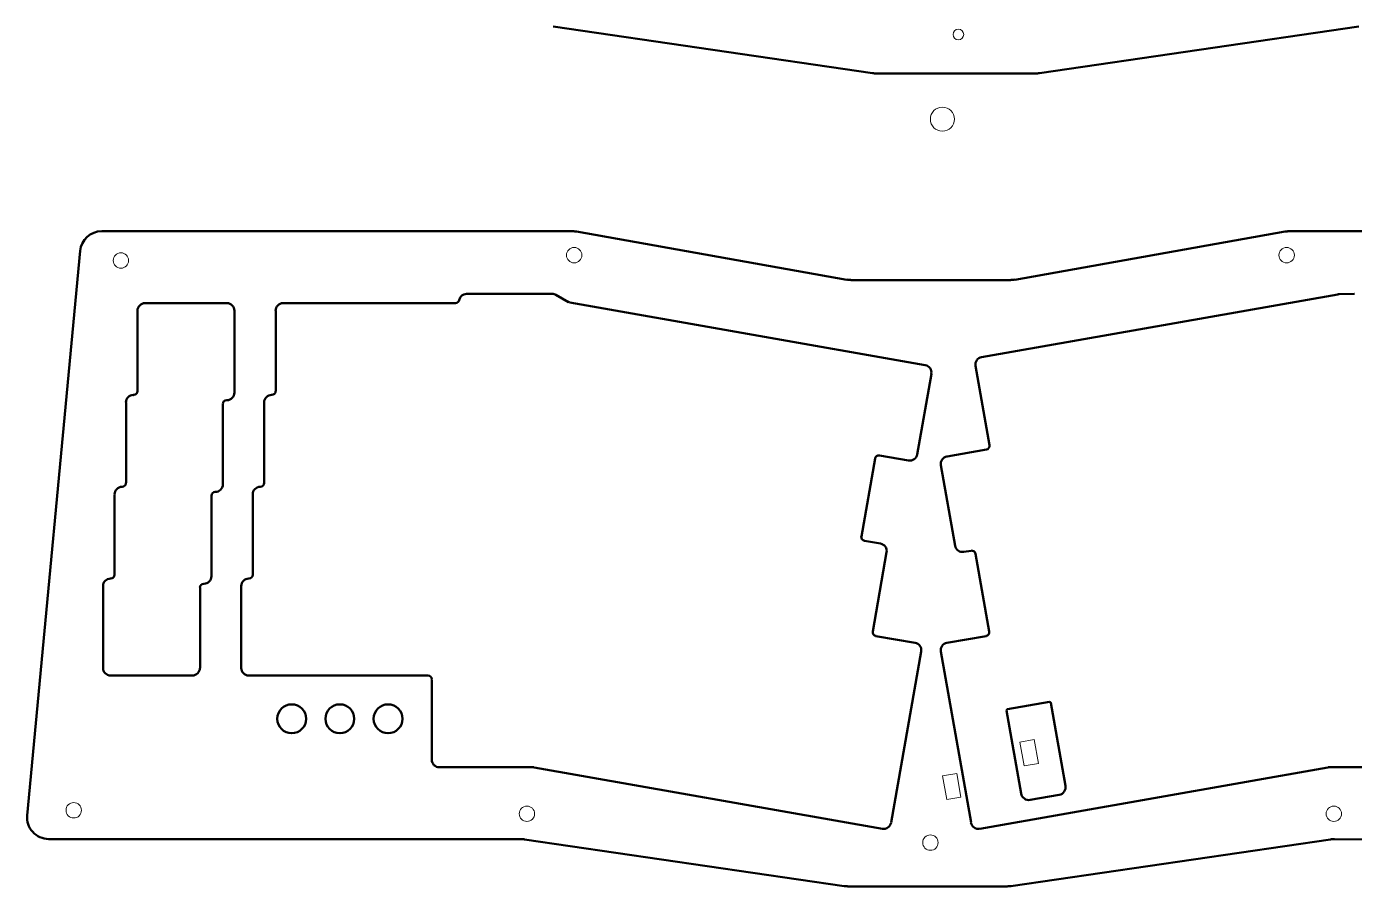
# Model space of a CAD drawing. Header units: millimetres. Extents: x -1387 to -394, y -226 to 220.
# Drawn here: x -1387.3 to -1111.7, y -226.5 to -48 of the extents above; entities that cross this region are included whole.
import ezdxf

# ---------------------------------------------------------------- set-up
doc = ezdxf.new("R2010")
doc.units = ezdxf.units.MM
doc.header["$MEASUREMENT"] = 0
doc.layers.add('Layer 1', color=7, linetype='Continuous')

msp = doc.modelspace()

# ---------------------------------------------------------------- linework, layer by layer
at = {"layer": 'Layer 1', "color": 250, "lineweight": 20}
for centre, major_axis, ratio in [((-1193.8633, -49.6671), (0, 1.1), 1), ((-1193.8633, -49.6671), (0, 1.1), 1), ((-1197.187, -67.2377), (0, 2.5001), 0.99996), ((-1367.7156, -96.5624), (0, 1.6), 1), ((-1273.6253, -95.4558), (0, 1.6), 1), ((-1125.7263, -95.4558), (0, 1.6), 1), ((-1377.5101, -210.6829), (0, 1.6), 1), ((-1283.4289, -211.4094), (0, 1.6), 1), ((-1115.9227, -211.4094), (0, 1.6), 1), ((-1199.6758, -217.3955), (0, 1.6), 1), ((-1199.6758, -217.3955), (0, 1.6), 1)]:
    msp.add_ellipse(centre, major_axis=major_axis, ratio=ratio, dxfattribs=at)
at = {"layer": 'Layer 1', "color": 250, "lineweight": 50}
for points in [[(-1211.6748, -57.7083), (-1211.6748, -57.7083), (-1278.0112, -48.0139), (-1278.0112, -48.0139)], [(-1110.7099, -48.0139), (-1110.7099, -48.0139), (-1177.0462, -57.7083), (-1177.0462, -57.7083)], [(-1211.6692, -57.681), (-1211.409, -57.7273), (-1211.1453, -57.7506), (-1210.8811, -57.7506)], [(-1210.8917, -57.7718), (-1210.8917, -57.7718), (-1177.8294, -57.7718), (-1177.8294, -57.7718)], [(-1177.8188, -57.7506), (-1177.5546, -57.7506), (-1177.2909, -57.7273), (-1177.0308, -57.681)], [(-1371.6909, -90.4994), (-1374.0119, -90.4994), (-1375.9518, -92.2654), (-1376.1691, -94.5762)], [(-1371.7015, -90.4994), (-1371.7015, -90.4994), (-1273.9183, -90.4994), (-1273.9183, -90.4994)], [(-1273.1196, -90.569), (-1273.3797, -90.5227), (-1273.6434, -90.4994), (-1273.9077, -90.4994)], [(-1273.1351, -90.5629), (-1273.1351, -90.5629), (-1217.0011, -100.5535), (-1217.0011, -100.5535)], [(-1182.182, -100.5535), (-1182.182, -100.5535), (-1126.048, -90.5629), (-1126.048, -90.5629)], [(-1125.2543, -90.4994), (-1125.5185, -90.4994), (-1125.7822, -90.5227), (-1126.0423, -90.569)], [(-1125.2648, -90.4994), (-1125.2648, -90.4994), (-1027.3399, -90.4994), (-1027.3399, -90.4994)], [(-1387.1996, -211.7381), (-1387.1996, -211.7381), (-1376.1889, -94.5845), (-1376.1889, -94.5845)], [(-1216.9954, -100.5475), (-1216.7353, -100.5938), (-1216.4716, -100.617), (-1216.2073, -100.617)], [(-1182.9546, -100.617), (-1182.6904, -100.617), (-1182.4267, -100.5938), (-1182.1665, -100.5475)], [(-1297.5067, -104.7865), (-1297.3751, -104.0435), (-1296.7293, -103.5021), (-1295.9748, -103.5021)], [(-1278.163, -103.5232), (-1278.163, -103.5232), (-1295.9642, -103.5232), (-1295.9642, -103.5232)], [(-1278.1736, -103.502), (-1277.9047, -103.502), (-1277.6403, -103.5718), (-1277.4064, -103.7044)], [(-1274.7975, -105.1954), (-1274.7975, -105.1954), (-1277.401, -103.7137), (-1277.401, -103.7137)], [(-1115.0739, -103.6079), (-1115.0739, -103.6079), (-1189.0514, -116.6465), (-1189.0514, -116.6465)], [(-1115.1006, -103.5892), (-1115.0239, -103.5756), (-1114.9462, -103.5679), (-1114.8683, -103.566)], [(-1111.6873, -103.5232), (-1111.6873, -103.5232), (-1114.8411, -103.5867), (-1114.8411, -103.5867)], [(-1111.6934, -103.5025), (-1111.6808, -103.5022), (-1111.6682, -103.5021), (-1111.6555, -103.5021)], [(-1364.269, -106.984), (-1364.269, -106.1248), (-1363.5725, -105.4282), (-1362.7133, -105.4282)], [(-1364.269, -106.9945), (-1364.269, -106.9945), (-1364.269, -123.695), (-1364.269, -123.695)], [(-1345.7059, -105.4494), (-1345.7059, -105.4494), (-1362.7027, -105.4494), (-1362.7027, -105.4494)], [(-1345.7164, -105.4282), (-1344.8572, -105.4282), (-1344.1607, -106.1247), (-1344.1607, -106.984)], [(-1344.1607, -124.0125), (-1344.1607, -124.0125), (-1344.1607, -106.9945), (-1344.1607, -106.9945)], [(-1335.5882, -106.984), (-1335.5882, -106.1248), (-1334.8917, -105.4282), (-1334.0324, -105.4282)], [(-1335.567, -106.9945), (-1335.567, -106.9945), (-1335.567, -123.695), (-1335.567, -123.695)], [(-1298.2714, -105.4494), (-1298.2714, -105.4494), (-1334.0219, -105.4494), (-1334.0219, -105.4494)], [(-1297.5003, -104.7729), (-1297.5675, -105.152), (-1297.8969, -105.4282), (-1298.2819, -105.4282)], [(-1274.5649, -105.268), (-1274.654, -105.2523), (-1274.7398, -105.2215), (-1274.8185, -105.1768)], [(-1200.7354, -118.2975), (-1200.7354, -118.2975), (-1274.5435, -105.28), (-1274.5435, -105.28)], [(-1200.751, -118.2788), (-1199.9048, -118.428), (-1199.3398, -119.2349), (-1199.489, -120.0811)], [(-1190.319, -118.4512), (-1190.4682, -117.6051), (-1189.9031, -116.7982), (-1189.057, -116.649)], [(-1190.3003, -118.4457), (-1190.3003, -118.4457), (-1187.4004, -134.8922), (-1187.4004, -134.8922)], [(-1202.4287, -136.8395), (-1202.4287, -136.8395), (-1199.4654, -120.0967), (-1199.4654, -120.0967)], [(-1364.269, -123.6845), (-1364.269, -124.1228), (-1364.6244, -124.4782), (-1365.0628, -124.4782)], [(-1344.1607, -124.002), (-1344.1607, -124.8612), (-1344.8572, -125.5577), (-1345.7164, -125.5577)], [(-1335.5882, -123.6845), (-1335.5882, -124.1228), (-1335.9436, -124.4782), (-1336.3819, -124.4782)], [(-1366.6609, -126.034), (-1366.6609, -125.1747), (-1365.9643, -124.4782), (-1365.1051, -124.4782)], [(-1366.6397, -126.0445), (-1366.6397, -126.0445), (-1366.6397, -142.745), (-1366.6397, -142.745)], [(-1365.0522, -124.4994), (-1365.0522, -124.4994), (-1365.0945, -124.4994), (-1365.0945, -124.4994)], [(-1346.5525, -126.3515), (-1346.5525, -125.9131), (-1346.1971, -125.5577), (-1345.7588, -125.5577)], [(-1346.5314, -143.0625), (-1346.5314, -143.0625), (-1346.5314, -126.362), (-1346.5314, -126.362)], [(-1345.7482, -125.5577), (-1345.7482, -125.5577), (-1345.7059, -125.5577), (-1345.7059, -125.5577)], [(-1337.98, -126.034), (-1337.98, -125.1748), (-1337.2835, -124.4782), (-1336.4243, -124.4782)], [(-1337.9589, -126.0445), (-1337.9589, -126.0445), (-1337.9589, -142.745), (-1337.9589, -142.745)], [(-1336.3714, -124.4994), (-1336.3714, -124.4994), (-1336.4137, -124.4994), (-1336.4137, -124.4994)], [(-1187.4125, -134.892), (-1187.3364, -135.3237), (-1187.6247, -135.7354), (-1188.0564, -135.8115)], [(-1214.0069, -153.8364), (-1214.0069, -153.8364), (-1211.1494, -137.6862), (-1211.1494, -137.6862)], [(-1211.1585, -137.6648), (-1211.0823, -137.233), (-1210.6706, -136.9448), (-1210.2389, -137.0209)], [(-1210.2392, -137.03), (-1210.2392, -137.03), (-1204.2279, -138.0884), (-1204.2279, -138.0884)], [(-1202.4311, -136.8239), (-1202.5803, -137.6701), (-1203.3872, -138.2351), (-1204.2334, -138.0859)], [(-1197.4944, -139.0464), (-1197.6436, -138.2002), (-1197.0785, -137.3933), (-1196.2324, -137.2442)], [(-1188.0566, -135.8235), (-1188.0566, -135.8235), (-1196.2269, -137.2629), (-1196.2269, -137.2629)], [(-1197.4757, -139.062), (-1197.4757, -139.062), (-1194.5336, -155.8049), (-1194.5336, -155.8049)], [(-1366.6609, -142.7345), (-1366.6609, -143.1728), (-1367.0162, -143.5282), (-1367.4546, -143.5282)], [(-1346.5525, -143.052), (-1346.5525, -143.9112), (-1347.249, -144.6077), (-1348.1083, -144.6077)], [(-1337.98, -142.7345), (-1337.98, -143.1728), (-1338.3354, -143.5282), (-1338.7738, -143.5282)], [(-1369.0315, -145.1051), (-1369.0315, -144.2459), (-1368.335, -143.5494), (-1367.4758, -143.5494)], [(-1369.0315, -145.1157), (-1369.0315, -145.1157), (-1369.0315, -161.8162), (-1369.0315, -161.8162)], [(-1367.444, -143.5494), (-1367.444, -143.5494), (-1367.4652, -143.5494), (-1367.4652, -143.5494)], [(-1348.9232, -145.4015), (-1348.9232, -144.9631), (-1348.5678, -144.6077), (-1348.1294, -144.6077)], [(-1348.9232, -162.1125), (-1348.9232, -162.1125), (-1348.9232, -145.412), (-1348.9232, -145.412)], [(-1348.1189, -144.6077), (-1348.1189, -144.6077), (-1348.0977, -144.6077), (-1348.0977, -144.6077)], [(-1340.3507, -145.1051), (-1340.3507, -144.2459), (-1339.6542, -143.5494), (-1338.7949, -143.5494)], [(-1340.3295, -145.1157), (-1340.3295, -145.1157), (-1340.3295, -161.8162), (-1340.3295, -161.8162)], [(-1338.7632, -143.5494), (-1338.7632, -143.5494), (-1338.7844, -143.5494), (-1338.7844, -143.5494)], [(-1213.3721, -154.7345), (-1213.8038, -154.6584), (-1214.0921, -154.2467), (-1214.016, -153.815)], [(-1210.0064, -155.3392), (-1210.0064, -155.3392), (-1213.3507, -154.7677), (-1213.3507, -154.7677)], [(-1210.022, -155.3417), (-1209.1758, -155.4908), (-1208.6108, -156.2977), (-1208.76, -157.1439)], [(-1192.7289, -157.0513), (-1193.5751, -157.2004), (-1194.382, -156.6354), (-1194.5312, -155.7892)], [(-1192.7344, -157.0537), (-1192.7344, -157.0537), (-1191.2104, -156.7997), (-1191.2104, -156.7997)], [(-1191.2318, -156.7906), (-1190.8001, -156.7145), (-1190.3884, -157.0028), (-1190.3123, -157.4345)], [(-1211.6574, -173.5849), (-1211.6574, -173.5849), (-1208.7575, -157.1384), (-1208.7575, -157.1384)], [(-1190.3003, -157.4347), (-1190.3003, -157.4347), (-1187.4428, -173.606), (-1187.4428, -173.606)], [(-1371.4234, -164.1551), (-1371.4234, -163.2959), (-1370.7268, -162.5994), (-1369.8676, -162.5994)], [(-1369.8147, -162.5994), (-1369.8147, -162.5994), (-1369.857, -162.5994), (-1369.857, -162.5994)], [(-1369.0315, -161.8056), (-1369.0315, -162.244), (-1369.3869, -162.5994), (-1369.8253, -162.5994)], [(-1348.9232, -162.102), (-1348.9232, -162.9612), (-1349.6197, -163.6577), (-1350.4789, -163.6577)], [(-1342.7425, -164.1551), (-1342.7425, -163.2959), (-1342.046, -162.5994), (-1341.1868, -162.5994)], [(-1341.1339, -162.5994), (-1341.1339, -162.5994), (-1341.1762, -162.5994), (-1341.1762, -162.5994)], [(-1340.3507, -161.8056), (-1340.3507, -162.244), (-1340.7061, -162.5994), (-1341.1444, -162.5994)], [(-1371.4022, -164.1657), (-1371.4022, -164.1657), (-1371.4022, -181.1625), (-1371.4022, -181.1625)], [(-1351.315, -164.4515), (-1351.315, -164.0131), (-1350.9596, -163.6577), (-1350.5213, -163.6577)], [(-1351.2939, -181.1625), (-1351.2939, -181.1625), (-1351.2939, -164.462), (-1351.2939, -164.462)], [(-1350.5107, -163.6577), (-1350.5107, -163.6577), (-1350.4684, -163.6577), (-1350.4684, -163.6577)], [(-1342.7214, -164.1657), (-1342.7214, -164.1657), (-1342.7214, -181.1625), (-1342.7214, -181.1625)], [(-1211.0014, -174.5042), (-1211.4331, -174.4281), (-1211.7214, -174.0164), (-1211.6453, -173.5847)], [(-1187.4548, -173.5847), (-1187.3787, -174.0164), (-1187.667, -174.4281), (-1188.0987, -174.5042)], [(-1202.8309, -175.9555), (-1202.8309, -175.9555), (-1211.0012, -174.5162), (-1211.0012, -174.5162)], [(-1202.8465, -175.9368), (-1202.0003, -176.086), (-1201.4353, -176.8929), (-1201.5845, -177.7391)], [(-1197.5156, -177.7391), (-1197.6647, -176.8929), (-1197.0997, -176.086), (-1196.2535, -175.9368)], [(-1188.0989, -174.5162), (-1188.0989, -174.5162), (-1196.248, -175.9555), (-1196.248, -175.9555)], [(-1207.8474, -213.2512), (-1207.8474, -213.2512), (-1201.582, -177.7547), (-1201.582, -177.7547)], [(-1197.4969, -177.7547), (-1197.4969, -177.7547), (-1191.2316, -213.2512), (-1191.2316, -213.2512)], [(-1369.8676, -182.7077), (-1370.7268, -182.7077), (-1371.4234, -182.0112), (-1371.4234, -181.152)], [(-1351.315, -181.152), (-1351.315, -182.0112), (-1352.0115, -182.7077), (-1352.8708, -182.7077)], [(-1341.1868, -182.7077), (-1342.046, -182.7077), (-1342.7425, -182.0112), (-1342.7425, -181.152)], [(-1369.857, -182.7077), (-1369.857, -182.7077), (-1352.8602, -182.7077), (-1352.8602, -182.7077)], [(-1341.1762, -182.7077), (-1341.1762, -182.7077), (-1303.9652, -182.7077), (-1303.9652, -182.7077)], [(-1303.9758, -182.7077), (-1303.5374, -182.7077), (-1303.182, -183.0631), (-1303.182, -183.5015)], [(-1303.1609, -183.512), (-1303.1609, -183.512), (-1303.1609, -200.2125), (-1303.1609, -200.2125)], [(-1301.6263, -201.7577), (-1302.4855, -201.7577), (-1303.182, -201.0612), (-1303.182, -200.202)], [(-1301.6157, -201.7577), (-1301.6157, -201.7577), (-1282.0577, -201.7577), (-1282.0577, -201.7577)], [(-1282.0683, -201.7577), (-1282.0221, -201.7577), (-1281.976, -201.7617), (-1281.9305, -201.7698)], [(-1281.9307, -201.7789), (-1281.9307, -201.7789), (-1209.6465, -214.5212), (-1209.6465, -214.5212)], [(-1189.4324, -214.5212), (-1189.4324, -214.5212), (-1117.1483, -201.7789), (-1117.1483, -201.7789)], [(-1117.1697, -201.7698), (-1117.1242, -201.7617), (-1117.0781, -201.7577), (-1117.0319, -201.7577)], [(-1117.0213, -201.7577), (-1117.0213, -201.7577), (-1097.4633, -201.7577), (-1097.4633, -201.7577)], [(-1207.8498, -213.2567), (-1207.999, -214.1029), (-1208.8059, -214.6679), (-1209.652, -214.5188)], [(-1189.4481, -214.5188), (-1190.2943, -214.6679), (-1191.1012, -214.1029), (-1191.2503, -213.2567)], [(-1284.7, -216.6488), (-1284.7, -216.6488), (-1382.7122, -216.6488), (-1382.7122, -216.6488)], [(-1283.9014, -216.7184), (-1284.1615, -216.6721), (-1284.4252, -216.6488), (-1284.6894, -216.6488)], [(-1217.5805, -226.4279), (-1217.5805, -226.4279), (-1283.9169, -216.7335), (-1283.9169, -216.7335)], [(-1116.6156, -216.7335), (-1116.6156, -216.7335), (-1182.9519, -226.4279), (-1182.9519, -226.4279)], [(-1115.8219, -216.6488), (-1116.0861, -216.6488), (-1116.3498, -216.6721), (-1116.61, -216.7184)], [(-1016.2723, -216.7149), (-1016.2723, -216.7149), (-1115.8324, -216.6488), (-1115.8324, -216.6488)], [(-1217.5749, -226.4006), (-1217.3147, -226.4469), (-1217.051, -226.4702), (-1216.7868, -226.4702)], [(-1216.7974, -226.4914), (-1216.7974, -226.4914), (-1183.7351, -226.4914), (-1183.7351, -226.4914)], [(-1183.7245, -226.4702), (-1183.4603, -226.4702), (-1183.1966, -226.4469), (-1182.9365, -226.4006)]]:
    msp.add_open_spline(points, degree=3, dxfattribs=at)
for points, knots in [([(-1182.9652, -100.6382), (-1182.9652, -100.6382), (-1205.8237, -100.6382), (-1205.8237, -100.6382), (-1205.8237, -100.6382), (-1216.2179, -100.6382), (-1216.2179, -100.6382)], [0, 0, 0, 0, 0.5, 0.5, 0.5, 1, 1, 1, 1]), ([(-1335.2495, -191.693), (-1335.2495, -190.0388), (-1333.9086, -188.6979), (-1332.2544, -188.6979), (-1330.6003, -188.6979), (-1329.2593, -190.0388), (-1329.2593, -191.693), (-1329.2593, -193.3471), (-1330.6003, -194.6881), (-1332.2544, -194.6881), (-1333.9086, -194.6881), (-1335.2495, -193.3471), (-1335.2495, -191.693)], [0, 0, 0, 0, 0.25, 0.25, 0.25, 0.5, 0.5, 0.5, 0.75, 0.75, 0.75, 1, 1, 1, 1]), ([(-1325.2588, -191.693), (-1325.2588, -190.0388), (-1323.9179, -188.6979), (-1322.2638, -188.6979), (-1320.6096, -188.6979), (-1319.2687, -190.0388), (-1319.2687, -191.693), (-1319.2687, -193.3471), (-1320.6096, -194.6881), (-1322.2638, -194.6881), (-1323.9179, -194.6881), (-1325.2588, -193.3471), (-1325.2588, -191.693)], [0, 0, 0, 0, 0.25, 0.25, 0.25, 0.5, 0.5, 0.5, 0.75, 0.75, 0.75, 1, 1, 1, 1]), ([(-1315.247, -191.693), (-1315.247, -190.0388), (-1313.9061, -188.6979), (-1312.2519, -188.6979), (-1310.5978, -188.6979), (-1309.2568, -190.0388), (-1309.2568, -191.693), (-1309.2568, -193.3471), (-1310.5978, -194.6881), (-1312.2519, -194.6881), (-1313.9061, -194.6881), (-1315.247, -193.3471), (-1315.247, -191.693)], [0, 0, 0, 0, 0.25, 0.25, 0.25, 0.5, 0.5, 0.5, 0.75, 0.75, 0.75, 1, 1, 1, 1]), ([(-1387.1798, -211.7298), (-1387.2983, -212.9904), (-1386.8801, -214.2426), (-1386.0277, -215.1789), (-1385.1753, -216.1152), (-1383.9678, -216.6488), (-1382.7016, -216.6488)], [0, 0, 0, 0, 0.5, 0.5, 0.5, 1, 1, 1, 1])]:
    msp.add_open_spline(points, degree=3, knots=knots, dxfattribs=at)
at = {"layer": 'Layer 1', "color": 1, "lineweight": 50}
for points in [[(-1183.671, -189.7048), (-1183.8076, -189.7289), (-1183.8983, -189.8622), (-1183.8736, -190.0026)], [(-1183.8732, -190.0047), (-1183.8732, -190.0047), (-1180.8395, -207.2096), (-1180.8395, -207.2096)], [(-1174.956, -188.1725), (-1174.956, -188.1725), (-1183.6724, -189.7095), (-1183.6724, -189.7095)], [(-1174.6625, -188.3784), (-1174.6873, -188.2381), (-1174.8181, -188.1438), (-1174.9546, -188.1679)], [(-1171.6326, -205.5862), (-1171.6326, -205.5862), (-1174.6663, -188.3813), (-1174.6663, -188.3813)], [(-1172.9178, -207.4732), (-1172.0489, -207.3199), (-1171.4718, -206.4738), (-1171.6288, -205.5833)], [(-1180.8357, -207.2067), (-1180.6783, -208.0996), (-1179.8481, -208.6996), (-1178.9815, -208.5468)], [(-1178.9836, -208.5471), (-1178.9836, -208.5471), (-1172.9191, -207.4778), (-1172.9191, -207.4778)], [(-1178.5181, -208.465), (-1178.5181, -208.465), (-1178.8007, -208.5149), (-1178.8007, -208.5149)]]:
    msp.add_open_spline(points, degree=3, dxfattribs=at)
at = {"layer": 'Layer 1', "color": 250, "lineweight": 20}
for points in [[(-1181.089, -196.5454), (-1181.089, -196.5454), (-1178.1346, -196.0245), (-1178.1346, -196.0245), (-1178.1346, -196.0245), (-1177.2664, -200.9485), (-1177.2664, -200.9485), (-1177.2664, -200.9485), (-1180.2208, -201.4695), (-1180.2208, -201.4695), (-1180.2208, -201.4695), (-1181.089, -196.5454), (-1181.089, -196.5454)], [(-1197.1468, -203.5376), (-1197.1468, -203.5376), (-1194.1924, -203.0167), (-1194.1924, -203.0167), (-1194.1924, -203.0167), (-1193.3242, -207.9407), (-1193.3242, -207.9407), (-1193.3242, -207.9407), (-1196.2786, -208.4617), (-1196.2786, -208.4617), (-1196.2786, -208.4617), (-1197.1468, -203.5376), (-1197.1468, -203.5376)]]:
    msp.add_open_spline(points, degree=3, knots=[0, 0, 0, 0, 0.25, 0.25, 0.25, 0.5, 0.5, 0.5, 0.75, 0.75, 0.75, 1, 1, 1, 1], dxfattribs=at)
at = {"layer": 'Layer 1', "color": 1, "lineweight": 50}
msp.add_open_spline([(-1171.8589, -204.1815), (-1171.8589, -204.1815), (-1171.8653, -204.1694), (-1171.8653, -204.1694), (-1171.8653, -204.1694), (-1171.8751, -204.1624), (-1171.8751, -204.1624), (-1171.8751, -204.1624), (-1171.8917, -204.1653), (-1171.8917, -204.1653), (-1171.8917, -204.1653), (-1171.8985, -204.1753), (-1171.8985, -204.1753), (-1171.8985, -204.1753), (-1171.9004, -204.1889), (-1171.9004, -204.1889), (-1171.9004, -204.1889), (-1171.894, -204.2009), (-1171.894, -204.2009), (-1171.894, -204.2009), (-1171.8842, -204.208), (-1171.8842, -204.208), (-1171.8842, -204.208), (-1171.8676, -204.2051), (-1171.8676, -204.2051), (-1171.8676, -204.2051), (-1171.8608, -204.1951), (-1171.8608, -204.1951), (-1171.8608, -204.1951), (-1171.8589, -204.1815), (-1171.8589, -204.1815)], degree=3, knots=[0, 0, 0, 0, 0.1, 0.1, 0.1, 0.2, 0.2, 0.2, 0.3, 0.3, 0.3, 0.4, 0.4, 0.4, 0.5, 0.5, 0.5, 0.6, 0.6, 0.6, 0.7, 0.7, 0.7, 0.8, 0.8, 0.8, 0.9, 0.9, 0.9, 1, 1, 1, 1], dxfattribs=at)
msp.add_open_spline([(-1171.8589, -204.1815), (-1171.8589, -204.1815), (-1171.8653, -204.1694), (-1171.8653, -204.1694), (-1171.8653, -204.1694), (-1171.8751, -204.1624), (-1171.8751, -204.1624), (-1171.8751, -204.1624), (-1171.8917, -204.1653), (-1171.8917, -204.1653), (-1171.8917, -204.1653), (-1171.8985, -204.1753), (-1171.8985, -204.1753), (-1171.8985, -204.1753), (-1171.9004, -204.1889), (-1171.9004, -204.1889), (-1171.9004, -204.1889), (-1171.894, -204.2009), (-1171.894, -204.2009), (-1171.894, -204.2009), (-1171.8842, -204.208), (-1171.8842, -204.208), (-1171.8842, -204.208), (-1171.8676, -204.2051), (-1171.8676, -204.2051), (-1171.8676, -204.2051), (-1171.8608, -204.1951), (-1171.8608, -204.1951), (-1171.8608, -204.1951), (-1171.8589, -204.1815), (-1171.8589, -204.1815)], degree=3, knots=[0, 0, 0, 0, 0.1, 0.1, 0.1, 0.2, 0.2, 0.2, 0.3, 0.3, 0.3, 0.4, 0.4, 0.4, 0.5, 0.5, 0.5, 0.6, 0.6, 0.6, 0.7, 0.7, 0.7, 0.8, 0.8, 0.8, 0.9, 0.9, 0.9, 1, 1, 1, 1], dxfattribs=at)

doc.saveas('drawing.dxf')
